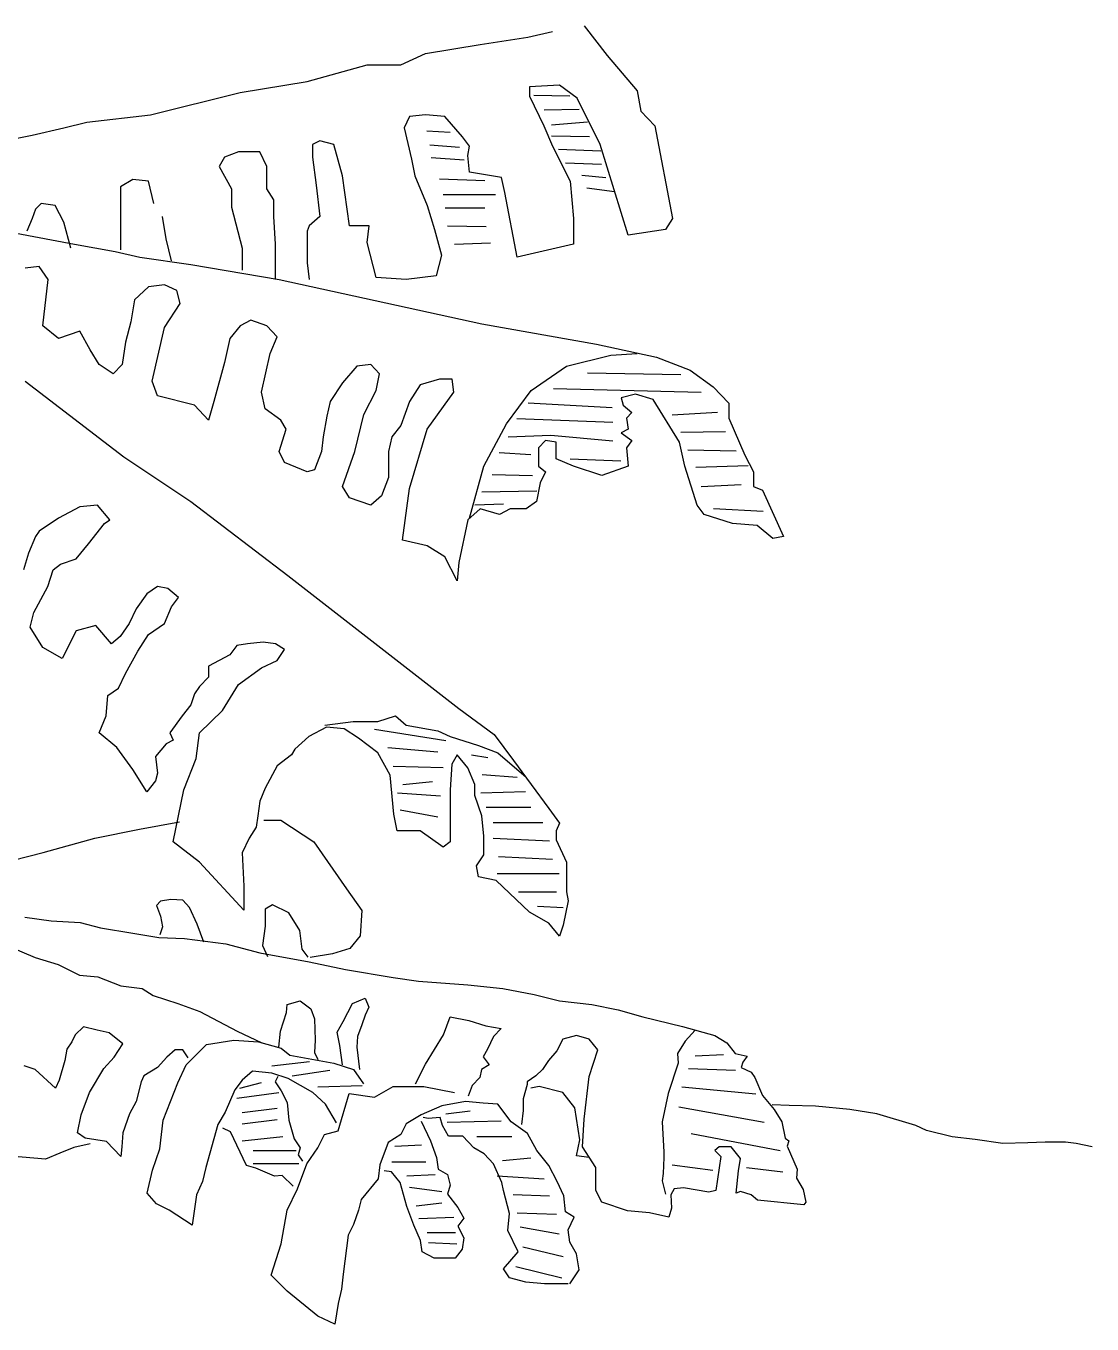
# Model space of a CAD drawing. Header units: metres. Extents: x -28 to 260, y 30 to 125.
# Drawn here: x 227.531 to 230.879, y 93.102 to 97.179 of the extents above; entities that cross this region are included whole.
import ezdxf

# ---------------------------------------------------------------- set-up
doc = ezdxf.new("R2010")
doc.units = ezdxf.units.M
doc.header["$LTSCALE"] = 0.01
doc.header["$MEASUREMENT"] = 0
doc.layers.add('0.18', color=1, linetype='Continuous')
doc.layers.add('ARBOL', color=1, linetype='Continuous')

# ---------------------------------------------------------------- blocks, each defined once
blk = doc.blocks.new('Palme2')
at = {"layer": 'ARBOL'}
for p, q in [((-1.9691, 8.9515), (-2.0413, 8.8588)), ((-1.7919, 8.9166), (-1.8696, 8.934)), ((-1.6424, 8.8933), (-1.7919, 8.9166)), ((-1.4707, 8.8646), (-1.6424, 8.8933)), ((-2.0413, 8.8588), (-2.1353, 8.7483)), ((-1.3931, 8.8297), (-1.4707, 8.8646)), ((-1.2877, 8.8297), (-1.3931, 8.8297)), ((-1.0992, 8.7773), (-1.2877, 8.8297)), ((-1.9468, 8.725), (-1.8914, 8.7657)), ((-1.8914, 8.7657), (-1.7974, 8.7599)), ((-0.8888, 8.7424), (-1.0992, 8.7773)), ((-2.1353, 8.7483), (-2.1467, 8.6843)), ((-2.019, 8.5796), (-1.9468, 8.725)), ((-1.9237, 8.7311), (-1.8104, 8.7334)), ((-1.7974, 8.7308), (-1.8419, 8.6378)), ((-1.7974, 8.7599), (-1.7974, 8.7308)), ((-0.6063, 8.6727), (-0.8888, 8.7424)), ((-2.1467, 8.6843), (-2.1907, 8.6378)), ((-1.9527, 8.6891), (-1.8435, 8.6869)), ((-1.9791, 8.6494), (-1.8658, 8.64)), ((-1.587, 8.6029), (-1.5316, 8.6668)), ((-1.5316, 8.6668), (-1.4707, 8.6727)), ((-1.4707, 8.6727), (-1.4208, 8.6668)), ((-1.4208, 8.6668), (-1.404, 8.6319)), ((-0.4069, 8.6494), (-0.6063, 8.6727)), ((-0.3346, 8.6319), (-0.4069, 8.6494)), ((-2.1907, 8.6378), (-2.2462, 8.3473)), ((-1.9859, 8.6029), (-1.8658, 8.6051)), ((-1.8419, 8.6378), (-1.8696, 8.5738)), ((-1.6088, 8.5738), (-1.587, 8.6029)), ((-1.548, 8.6168), (-1.4749, 8.6216)), ((-1.404, 8.6319), (-1.4262, 8.5334)), ((-0.2351, 8.6087), (-0.3346, 8.6319)), ((0.0474, 8.5508), (-0.2351, 8.6087)), ((-2.1076, 8.295), (-2.019, 8.5796)), ((-2.0215, 8.5586), (-1.888, 8.5631)), ((-1.8696, 8.5738), (-1.925, 8.4636)), ((-1.6034, 8.545), (-1.6088, 8.5738)), ((-1.5769, 8.5702), (-1.4837, 8.577)), ((-1.21, 8.4811), (-1.1823, 8.5796)), ((-1.1823, 8.5796), (-1.1382, 8.5912)), ((-1.1382, 8.5912), (-1.116, 8.5796)), ((-1.116, 8.5796), (-1.116, 8.5392)), ((-2.0236, 8.5166), (-1.9103, 8.5211)), ((-1.6088, 8.4927), (-1.6034, 8.545)), ((-1.5925, 8.5305), (-1.4879, 8.5376)), ((-1.4262, 8.5334), (-1.4371, 8.4811)), ((-1.116, 8.5392), (-1.1269, 8.452)), ((-0.972, 8.5101), (-0.9497, 8.5563)), ((-0.9497, 8.5563), (-0.8834, 8.5563)), ((-0.8834, 8.5563), (-0.8389, 8.5392)), ((-0.8389, 8.5392), (-0.8225, 8.5101)), ((-2.0371, 8.4746), (-1.9615, 8.4817)), ((-1.7088, 8.4752), (-1.6088, 8.4927)), ((-1.4371, 8.4811), (-1.4762, 8.388)), ((-1.2323, 8.324), (-1.21, 8.4811)), ((-0.972, 8.4403), (-0.972, 8.5101)), ((-0.8225, 8.5101), (-0.8611, 8.4403)), ((-2.064, 8.4303), (-1.977, 8.442)), ((-1.925, 8.4636), (-1.9359, 8.3473)), ((-1.7197, 8.4287), (-1.7088, 8.4752)), ((-1.6571, 8.4652), (-1.5148, 8.4701)), ((-1.1269, 8.452), (-1.1382, 8.3531)), ((-0.9942, 8.4055), (-0.972, 8.4403)), ((-0.8611, 8.4403), (-0.8611, 8.3822)), ((-0.6172, 8.3938), (-0.6008, 8.4636)), ((-0.6008, 8.4636), (-0.5509, 8.4694)), ((-0.5509, 8.4694), (-0.5122, 8.4462)), ((-0.5122, 8.4462), (-0.5122, 8.3938)), ((-1.7587, 8.2255), (-1.7197, 8.4287)), ((-1.6903, 8.421), (-1.5257, 8.421)), ((-0.9942, 8.3531), (-0.9942, 8.4055)), ((-1.6571, 8.379), (-1.5324, 8.379)), ((-1.4762, 8.388), (-1.4984, 8.3124)), ((-0.8611, 8.3822), (-0.8943, 8.2542)), ((-0.5122, 8.3938), (-0.5122, 8.3182)), ((-0.3346, 8.3357), (-0.3069, 8.388)), ((-0.3069, 8.388), (-0.2629, 8.3938)), ((-0.2629, 8.3938), (-0.2461, 8.3764)), ((-0.2461, 8.3764), (-0.2351, 8.3473)), ((-2.2462, 8.3473), (-2.2239, 8.3124)), ((-1.9359, 8.3473), (-1.9359, 8.2659)), ((-1.6613, 8.3208), (-1.5392, 8.3231)), ((-1.2877, 8.2717), (-1.2931, 8.324)), ((-1.2931, 8.324), (-1.2323, 8.324)), ((-1.1382, 8.3531), (-1.105, 8.324)), ((-1.105, 8.324), (-1.0992, 8.3066)), ((-0.9997, 8.2659), (-0.9942, 8.3531)), ((-0.6562, 8.2833), (-0.6449, 8.3531)), ((-0.5122, 8.3182), (-0.5122, 8.2484)), ((-0.3569, 8.2542), (-0.3346, 8.3357)), ((-0.2351, 8.3473), (-0.2183, 8.3066)), ((-2.2239, 8.3124), (-2.1076, 8.295)), ((-1.4984, 8.3124), (-1.5203, 8.2313)), ((-1.0992, 8.3066), (-1.0992, 8.208)), ((-0.6726, 8.2139), (-0.6562, 8.2833)), ((-0.1852, 8.3008), (-0.3682, 8.2659)), ((-1.9359, 8.2659), (-1.7587, 8.2255)), ((-1.6748, 8.2694), (-1.5614, 8.2649)), ((-1.3154, 8.1615), (-1.2877, 8.2717)), ((-0.9997, 8.1557), (-0.9997, 8.2659)), ((-0.8943, 8.2542), (-0.8943, 8.1848)), ((-0.4954, 8.2429), (-0.5731, 8.2255)), ((-0.3682, 8.2659), (-0.4954, 8.2429)), ((-1.5203, 8.2313), (-1.5039, 8.1673)), ((-1.0992, 8.208), (-1.105, 8.1557)), ((-0.7339, 8.2022), (-1.0106, 8.1557)), ((-0.5731, 8.2255), (-0.7339, 8.2022)), ((-0.2851, 8.1557), (-0.2574, 8.1964)), ((-0.2574, 8.1964), (-0.2129, 8.1906)), ((-1.0106, 8.1557), (-1.6479, 8.0161)), ((-1.5039, 8.1673), (-1.4094, 8.1557)), ((-1.4094, 8.1557), (-1.3154, 8.1615)), ((-0.2683, 8.0103), (-0.2851, 8.1557)), ((-0.7003, 8.0801), (-0.6894, 8.1208)), ((-0.6894, 8.1208), (-0.6508, 8.1382)), ((-0.6508, 8.1382), (-0.6008, 8.1324)), ((-0.6008, 8.1324), (-0.5563, 8.0917)), ((-0.6508, 8.0045), (-0.7003, 8.0801)), ((-0.5563, 8.0917), (-0.5454, 8.0219)), ((-1.6479, 8.0161), (-2.0081, 7.9521)), ((-1.0051, 7.9754), (-0.972, 8.0103)), ((-0.972, 8.0103), (-0.922, 8.0277)), ((-0.922, 8.0277), (-0.8888, 8.0103)), ((-0.8888, 8.0103), (-0.8557, 7.9696)), ((-0.6117, 7.8361), (-0.6508, 8.0045)), ((-0.5454, 8.0219), (-0.5286, 7.958)), ((-0.4178, 7.9347), (-0.3846, 7.9929)), ((-0.3846, 7.9929), (-0.3183, 7.9696)), ((-0.3183, 7.9696), (-0.2683, 8.0103)), ((-2.0081, 7.9521), (-2.1962, 7.9118)), ((-0.9829, 7.9234), (-1.0051, 7.9754)), ((-0.8557, 7.9696), (-0.8389, 7.8943)), ((-0.5286, 7.958), (-0.5177, 7.8885)), ((-2.1962, 7.9118), (-2.3016, 7.871)), ((-2.0522, 7.9176), (-2.1353, 7.9234)), ((-1.9137, 7.8827), (-2.0522, 7.9176)), ((-0.9552, 7.8013), (-0.9829, 7.9234)), ((-0.4455, 7.8885), (-0.4178, 7.9347)), ((-2.3016, 7.871), (-2.3738, 7.8187)), ((-1.8028, 7.8071), (-1.9137, 7.8827)), ((-1.3263, 7.8594), (-1.299, 7.8885)), ((-1.299, 7.8885), (-1.2545, 7.8827)), ((-1.2545, 7.8827), (-1.21, 7.8303)), ((-0.8389, 7.8943), (-0.8057, 7.7722)), ((-0.5177, 7.8885), (-0.49, 7.8594)), ((-0.49, 7.8594), (-0.4455, 7.8885)), ((-2.273, 7.8555), (-1.9796, 7.861)), ((-1.5593, 7.8013), (-1.5539, 7.842)), ((-1.5539, 7.842), (-1.5148, 7.842)), ((-1.5148, 7.842), (-1.4539, 7.8245)), ((-1.3154, 7.8071), (-1.3263, 7.8594)), ((-1.21, 7.8303), (-1.1714, 7.7722)), ((-0.6285, 7.7896), (-0.6117, 7.8361)), ((-0.2129, 7.8361), (-0.5231, 7.598)), ((-2.3738, 7.8187), (-2.4233, 7.7664)), ((-2.336, 7.8006), (-1.8725, 7.8122)), ((-2.1853, 7.778), (-2.1299, 7.7954)), ((-2.1299, 7.7954), (-2.0854, 7.7838)), ((-1.7251, 7.7024), (-1.8028, 7.8071)), ((-1.4762, 7.6849), (-1.5593, 7.8013)), ((-1.4539, 7.8245), (-1.4208, 7.7722)), ((-1.2768, 7.7315), (-1.3154, 7.8071)), ((-0.9665, 7.7489), (-0.9552, 7.8013)), ((-0.7448, 7.7605), (-0.6285, 7.7896)), ((-2.4233, 7.7664), (-2.4233, 7.7605)), ((-2.4233, 7.7605), (-2.4233, 7.7198)), ((-2.2684, 7.6442), (-2.1853, 7.778)), ((-2.0912, 7.7605), (-2.119, 7.7373)), ((-2.0854, 7.7838), (-2.0912, 7.7605)), ((-2.0564, 7.7518), (-1.7927, 7.7664)), ((-1.4208, 7.7722), (-1.3931, 7.6966)), ((-1.1714, 7.7722), (-1.1605, 7.7256)), ((-1.0165, 7.714), (-0.9665, 7.7489)), ((-0.8057, 7.7722), (-0.7889, 7.714)), ((-0.7889, 7.714), (-0.7448, 7.7605)), ((-2.4233, 7.7198), (-2.4733, 7.6038)), ((-2.3881, 7.7376), (-2.2457, 7.7289)), ((-2.119, 7.7373), (-2.1022, 7.7198)), ((-2.1022, 7.7198), (-2.1076, 7.6849)), ((-2.0589, 7.7059), (-1.7571, 7.7172)), ((-1.249, 7.6155), (-1.2768, 7.7315)), ((-1.1605, 7.7256), (-1.1491, 7.6617)), ((-1.0328, 7.6849), (-1.0165, 7.714)), ((-2.4128, 7.6769), (-2.273, 7.6743)), ((-2.0854, 7.6733), (-2.119, 7.65)), ((-2.1076, 7.6849), (-2.0854, 7.6733)), ((-2.0589, 7.6481), (-1.8641, 7.6656)), ((-1.8641, 7.6656), (-1.7298, 7.6597)), ((-1.6534, 7.5689), (-1.7251, 7.7024)), ((-1.4208, 7.4992), (-1.4762, 7.6849)), ((-1.3931, 7.6966), (-1.3653, 7.6617)), ((-1.0106, 7.6155), (-1.0328, 7.6849)), ((-2.2848, 7.5689), (-2.2684, 7.6442)), ((-2.119, 7.65), (-2.1022, 7.6268)), ((-2.1022, 7.6268), (-2.1076, 7.5689)), ((-1.8805, 7.6442), (-1.8473, 7.65)), ((-1.8805, 7.5922), (-1.8805, 7.6442)), ((-1.8473, 7.65), (-1.8251, 7.6268)), ((-1.8251, 7.6268), (-1.8251, 7.5689)), ((-1.3653, 7.6617), (-1.354, 7.6155)), ((-1.1491, 7.6617), (-1.1437, 7.6155)), ((-2.4733, 7.6038), (-2.501, 7.5515)), ((-2.446, 7.6164), (-2.2949, 7.6193)), ((-2.0837, 7.5848), (-1.9246, 7.5906)), ((-1.9359, 7.5689), (-1.8805, 7.5922)), ((-1.8011, 7.6051), (-1.7021, 7.6109)), ((-1.354, 7.6155), (-1.354, 7.534)), ((-1.21, 7.505), (-1.249, 7.6155)), ((-1.1437, 7.6155), (-1.1214, 7.5573)), ((-1.0274, 7.5806), (-1.0106, 7.6155)), ((-0.5231, 7.598), (-0.7339, 7.4584)), ((-2.501, 7.5515), (-2.501, 7.505)), ((-2.4842, 7.5706), (-2.3196, 7.5647)), ((-2.3238, 7.4468), (-2.2848, 7.5689)), ((-2.1076, 7.5689), (-2.0245, 7.5399)), ((-2.0245, 7.5399), (-1.9359, 7.5689)), ((-1.8251, 7.5689), (-1.8473, 7.5515)), ((-1.8473, 7.5515), (-1.8305, 7.5166)), ((-1.8066, 7.5389), (-1.6802, 7.5418)), ((-1.6088, 7.4061), (-1.6534, 7.5689)), ((-1.1214, 7.5573), (-1.0992, 7.5515)), ((-1.0992, 7.5515), (-1.0274, 7.5806)), ((-2.501, 7.505), (-2.5287, 7.4933)), ((-2.4624, 7.5101), (-2.336, 7.5043)), ((-1.8305, 7.5166), (-1.8196, 7.4584)), ((-1.354, 7.534), (-1.3322, 7.4759)), ((-1.2323, 7.4701), (-1.21, 7.505)), ((-2.5287, 7.4933), (-2.595, 7.3479)), ((-1.82, 7.4901), (-1.6475, 7.4872)), ((-1.3985, 7.3363), (-1.4208, 7.4992)), ((-1.3322, 7.4759), (-1.299, 7.4468)), ((-1.299, 7.4468), (-1.2323, 7.4701)), ((-2.5308, 7.4268), (-2.3746, 7.4352)), ((-2.3461, 7.4177), (-2.3238, 7.4468)), ((-1.8196, 7.4584), (-1.7864, 7.4352)), ((-1.7864, 7.4352), (-1.7365, 7.4352)), ((-1.7365, 7.4352), (-1.7033, 7.4177)), ((-1.7159, 7.4497), (-1.6252, 7.4468)), ((-1.7033, 7.4177), (-1.6424, 7.4352)), ((-1.6424, 7.4352), (-1.6034, 7.4003)), ((-0.7339, 7.4584), (-1.0383, 7.2261)), ((-0.4786, 7.4003), (-0.44, 7.4468)), ((-0.44, 7.4468), (-0.3846, 7.441)), ((-0.3846, 7.441), (-0.3183, 7.4061)), ((-2.5619, 7.3421), (-2.5119, 7.3828)), ((-2.5119, 7.3828), (-2.4347, 7.3887)), ((-2.4347, 7.3887), (-2.3461, 7.4177)), ((-1.6034, 7.4003), (-1.5757, 7.2668)), ((-0.4623, 7.3887), (-0.4786, 7.4003)), ((-0.4123, 7.3247), (-0.4623, 7.3887)), ((-0.3183, 7.4061), (-0.257, 7.3654)), ((-2.595, 7.3479), (-2.5619, 7.3421)), ((-0.257, 7.3654), (-0.2461, 7.3479)), ((-0.2461, 7.3479), (-0.2238, 7.2959)), ((-1.5316, 7.2843), (-1.4762, 7.3189)), ((-1.4762, 7.3189), (-1.3985, 7.3363)), ((-0.3737, 7.2785), (-0.4123, 7.3247)), ((-1.5757, 7.2668), (-1.5702, 7.2087)), ((-1.5702, 7.2087), (-1.5316, 7.2843)), ((-0.3237, 7.261), (-0.3737, 7.2785)), ((-0.3015, 7.2436), (-0.3237, 7.261)), ((-0.2238, 7.2959), (-0.2074, 7.2436)), ((-1.0383, 7.2261), (-1.5757, 6.8077)), ((-0.2847, 7.1912), (-0.3015, 7.2436)), ((-0.6949, 7.1563), (-0.6617, 7.1854)), ((-0.6617, 7.1854), (-0.6285, 7.1912)), ((-0.6285, 7.1912), (-0.5949, 7.168)), ((-0.2406, 7.1098), (-0.2847, 7.1912)), ((-0.6726, 7.1273), (-0.6949, 7.1563)), ((-0.5949, 7.168), (-0.5618, 7.1214)), ((-0.6504, 7.0749), (-0.6726, 7.1273)), ((-0.5618, 7.1214), (-0.5395, 7.0749)), ((-0.2293, 7.0633), (-0.2406, 7.1098)), ((-0.6008, 7.04), (-0.6504, 7.0749)), ((-0.5395, 7.0749), (-0.5118, 7.0342)), ((-0.4841, 7.0109), (-0.4346, 7.0691)), ((-0.4346, 7.0691), (-0.3737, 7.0517)), ((-0.2683, 6.9996), (-0.2293, 7.0633)), ((-0.9997, 7.0109), (-0.9606, 7.0168)), ((-0.9606, 7.0168), (-0.9111, 7.0109)), ((-0.5672, 6.988), (-0.6008, 7.04)), ((-0.5118, 7.0342), (-0.4841, 7.0109)), ((-0.3737, 7.0517), (-0.3292, 6.9647)), ((-1.0274, 6.9938), (-0.9997, 7.0109)), ((-1.0051, 6.9589), (-1.0274, 6.9938)), ((-0.9111, 7.0109), (-0.8775, 7.0055)), ((-0.8775, 7.0055), (-0.8557, 6.9764)), ((-0.8557, 6.9764), (-0.8221, 6.9589)), ((-0.5286, 6.9182), (-0.5672, 6.988)), ((-0.3292, 6.9647), (-0.2683, 6.9996)), ((-0.9552, 6.9357), (-1.0051, 6.9589)), ((-0.8834, 6.8833), (-0.9552, 6.9357)), ((-0.8221, 6.9589), (-0.7889, 6.9415)), ((-0.7889, 6.9415), (-0.7889, 6.9066)), ((-0.7889, 6.9066), (-0.7612, 6.8775)), ((-0.5064, 6.8717), (-0.5286, 6.9182)), ((-0.8334, 6.8019), (-0.8834, 6.8833)), ((-0.7612, 6.8775), (-0.7448, 6.8542)), ((-0.7448, 6.8542), (-0.7335, 6.8194)), ((-0.4732, 6.8484), (-0.5064, 6.8717)), ((-0.7335, 6.8194), (-0.7058, 6.7845)), ((-0.4677, 6.7845), (-0.4732, 6.8484)), ((-1.5757, 6.8077), (-1.6865, 6.7263)), ((-1.3763, 6.7845), (-1.4094, 6.7554)), ((-1.3208, 6.767), (-1.3763, 6.7845)), ((-0.7612, 6.7321), (-0.8334, 6.8019)), ((-0.7058, 6.7845), (-0.6672, 6.7321)), ((-0.4455, 6.7321), (-0.4677, 6.7845)), ((-1.5093, 6.7379), (-1.548, 6.7205)), ((-1.5345, 6.7063), (-1.3103, 6.7418)), ((-1.4094, 6.7554), (-1.5093, 6.7379)), ((-1.2432, 6.767), (-1.3208, 6.767)), ((-1.26, 6.7147), (-1.2155, 6.7437)), ((-1.1546, 6.7554), (-1.2432, 6.767)), ((-1.2155, 6.7437), (-1.16, 6.7496)), ((-1.16, 6.7496), (-1.1046, 6.7205)), ((-0.7503, 6.651), (-0.7612, 6.7321)), ((-0.6672, 6.7321), (-0.6781, 6.7089)), ((-0.5009, 6.6859), (-0.4455, 6.7321)), ((-1.6865, 6.7263), (-1.7474, 6.6452)), ((-1.6366, 6.6917), (-1.6974, 6.6685)), ((-1.548, 6.7205), (-1.6366, 6.6917)), ((-1.3208, 6.6685), (-1.26, 6.7147)), ((-1.1046, 6.7205), (-1.0605, 6.6801)), ((-0.6781, 6.7089), (-0.6562, 6.6975)), ((-0.6562, 6.6975), (-0.6227, 6.6568)), ((-0.5509, 6.6161), (-0.5009, 6.6859)), ((-1.7474, 6.6452), (-1.8582, 6.494)), ((-1.6974, 6.6685), (-1.7864, 6.5929)), ((-1.6659, 6.653), (-1.6151, 6.6617)), ((-1.6034, 6.6219), (-1.5702, 6.6626)), ((-1.5702, 6.6626), (-1.5534, 6.6336)), ((-1.5089, 6.6707), (-1.3523, 6.684)), ((-1.3595, 6.5987), (-1.3208, 6.6685)), ((-1.0605, 6.6801), (-1.0492, 6.6626)), ((-1.0492, 6.6626), (-1.0051, 6.6278)), ((-0.7117, 6.5521), (-0.7503, 6.651)), ((-0.6227, 6.6568), (-0.6285, 6.6045)), ((-1.6256, 6.5696), (-1.6034, 6.6219)), ((-1.5534, 6.6336), (-1.548, 6.5521)), ((-1.5261, 6.6219), (-1.3695, 6.6261)), ((-1.0051, 6.6278), (-0.9665, 6.558)), ((-0.6285, 6.6045), (-0.6227, 6.5812)), ((-0.5949, 6.5463), (-0.5509, 6.6161)), ((-1.7587, 6.5909), (-1.6487, 6.5996)), ((-1.6256, 6.5347), (-1.6256, 6.5696)), ((-1.4921, 6.5773), (-1.3989, 6.5686)), ((-1.3708, 6.4765), (-1.3595, 6.5987)), ((-0.6227, 6.5812), (-0.5949, 6.5463)), ((-1.7843, 6.5463), (-1.6445, 6.5418)), ((-1.6479, 6.4707), (-1.6256, 6.5347)), ((-1.548, 6.5521), (-1.548, 6.4882)), ((-1.5177, 6.5331), (-1.3821, 6.5418)), ((-0.9665, 6.558), (-0.9497, 6.5173)), ((-0.6781, 6.3893), (-0.7117, 6.5521)), ((-1.8582, 6.494), (-1.8914, 6.4475)), ((-1.8011, 6.4975), (-1.6613, 6.4975)), ((-1.548, 6.4882), (-1.548, 6.4184)), ((-1.5089, 6.4665), (-1.3905, 6.4888)), ((-0.9497, 6.5173), (-0.9442, 6.4707)), ((-1.8914, 6.4475), (-1.8805, 6.4242)), ((-1.8393, 6.4488), (-1.6827, 6.4488)), ((-1.6534, 6.4068), (-1.6479, 6.4707)), ((-1.3817, 6.4242), (-1.3708, 6.4765)), ((-1.0165, 6.4575), (-1.1193, 6.3893)), ((-0.9623, 6.4575), (-1.0165, 6.4575)), ((-0.9442, 6.4707), (-0.9388, 6.4358)), ((-0.5727, 6.429), (-0.6974, 6.4517)), ((-1.8805, 6.4242), (-1.8805, 6.3951)), ((-1.6534, 6.3489), (-1.6534, 6.4068)), ((-1.548, 6.4184), (-1.548, 6.3893)), ((-1.5257, 6.3722), (-1.4539, 6.4242)), ((-1.4539, 6.4242), (-1.3817, 6.4242)), ((-0.9388, 6.4358), (-0.9165, 6.4009)), ((-0.9165, 6.4009), (-0.8943, 6.3547)), ((-0.432, 6.4006), (-0.5727, 6.429)), ((-0.27, 6.3554), (-0.432, 6.4006)), ((-1.8805, 6.3951), (-1.9137, 6.3257)), ((-1.8603, 6.3909), (-1.6827, 6.4)), ((-1.548, 6.3893), (-1.5257, 6.3722)), ((-1.1193, 6.3893), (-1.2222, 6.2416)), ((-0.7612, 6.3257), (-0.6781, 6.3893)), ((-1.9137, 6.3257), (-1.9137, 6.3082)), ((-1.8691, 6.3334), (-1.6995, 6.3421)), ((-1.6311, 6.314), (-1.6534, 6.3489)), ((-0.8943, 6.3547), (-0.8997, 6.25)), ((-0.8997, 6.1744), (-0.7612, 6.3257)), ((-0.113, 6.3156), (-0.27, 6.3554)), ((-1.9137, 6.3082), (-1.9137, 6.2791)), ((-1.9137, 6.2791), (-1.9137, 6.25)), ((-1.8901, 6.2888), (-1.6953, 6.2888)), ((-1.692, 6.2675), (-1.6366, 6.2791)), ((-1.6366, 6.2791), (-1.6311, 6.314)), ((-1.9137, 6.25), (-1.9137, 6.2326)), ((-1.7974, 6.1686), (-1.692, 6.2675)), ((-1.2222, 6.2416), (-1.2709, 6.1738)), ((-0.8997, 6.25), (-0.8997, 6.1744)), ((-1.9137, 6.2326), (-1.9191, 6.2035)), ((-1.9191, 6.2035), (-1.9027, 6.1279)), ((-1.8817, 6.2313), (-1.7629, 6.2313)), ((-0.7293, 6.1835), (-0.7079, 6.2058)), ((-0.7079, 6.2058), (-0.6705, 6.2087)), ((-0.6705, 6.2087), (-0.6386, 6.2032)), ((-0.6386, 6.2032), (-0.6252, 6.189)), ((-1.9027, 6.1822), (-1.8225, 6.1867)), ((-1.8582, 6.1337), (-1.7974, 6.1686)), ((-1.2709, 6.1738), (-1.2654, 6.0943)), ((-1.0757, 6.1108), (-1.0412, 6.1667)), ((-1.0412, 6.1667), (-0.9904, 6.1919)), ((-0.9904, 6.1919), (-0.9665, 6.178)), ((-0.9665, 6.178), (-0.9665, 6.1247)), ((-0.7532, 6.1305), (-0.7293, 6.1835)), ((-0.6386, 6.1557), (-0.6441, 6.1221)), ((-0.6252, 6.189), (-0.6386, 6.1557)), ((-1.9027, 6.1279), (-1.8914, 6.093)), ((-1.8914, 6.093), (-1.8582, 6.1337)), ((-0.9665, 6.1247), (-0.9585, 6.0633)), ((-0.7746, 6.0746), (-0.7532, 6.1305)), ((-0.6441, 6.1221), (-0.6361, 6.0969)), ((-0.4493, 6.1192), (-0.5509, 6.1024)), ((-0.3854, 6.136), (-0.4493, 6.1192)), ((-0.2948, 6.1415), (-0.3854, 6.136)), ((-0.2121, 6.1528), (-0.2948, 6.1415)), ((-1.2654, 6.0943), (-1.2331, 6.0546)), ((-1.0836, 6.052), (-1.0757, 6.1108)), ((-0.7133, 6.0856), (-0.8439, 6.0688)), ((-0.6331, 6.0885), (-0.7133, 6.0856)), ((-0.5509, 6.1024), (-0.6331, 6.0885)), ((-0.1113, 6.0824), (-0.2444, 6.0265)), ((-1.2331, 6.0546), (-1.1789, 6.0374)), ((-1.1789, 6.0374), (-1.1084, 6.0261)), ((-0.9505, 6.041), (-1.105, 6.0129)), ((-1.1025, 6.0271), (-1.0836, 6.052)), ((-0.9585, 6.0633), (-0.9745, 6.0297)), ((-0.8439, 6.0688), (-0.9505, 6.041)), ((-1.105, 6.0129), (-1.2197, 5.988)), ((-0.3166, 6.0042), (-0.3833, 5.9706)), ((-0.2444, 6.0265), (-0.3166, 6.0042)), ((-1.3691, 5.9628), (-1.4489, 5.9515)), ((-1.2197, 5.988), (-1.3691, 5.9628)), ((-0.4417, 5.9651), (-0.5139, 5.937)), ((-0.3833, 5.9706), (-0.4417, 5.9651)), ((-1.713, 5.9292), (-1.8116, 5.9095)), ((-1.6034, 5.9402), (-1.713, 5.9292)), ((-1.4489, 5.9515), (-1.6034, 5.9402)), ((-0.5802, 5.9286), (-0.6151, 5.9063)), ((-0.5139, 5.937), (-0.5802, 5.9286)), ((-1.993, 5.8788), (-2.0753, 5.862)), ((-1.8914, 5.8901), (-1.993, 5.8788)), ((-1.8116, 5.9095), (-1.8914, 5.8901)), ((-1.2814, 5.8982), (-1.2923, 5.8701)), ((-1.2415, 5.8814), (-1.2814, 5.8982)), ((-1.2121, 5.8255), (-1.2415, 5.8814)), ((-1.0765, 5.8898), (-1.1109, 5.8646)), ((-1.0362, 5.8785), (-1.0765, 5.8898)), ((-1.0337, 5.8533), (-1.0362, 5.8785)), ((-0.6923, 5.8811), (-0.7616, 5.8562)), ((-0.6151, 5.9063), (-0.6923, 5.8811)), ((-2.153, 5.8397), (-2.2781, 5.809)), ((-2.0753, 5.862), (-2.153, 5.8397)), ((-1.548, 5.8394), (-1.6068, 5.8281)), ((-1.5266, 5.7835), (-1.548, 5.8394)), ((-1.2923, 5.8701), (-1.2814, 5.8449)), ((-1.2814, 5.8449), (-1.2709, 5.8142)), ((-1.1214, 5.8339), (-1.1244, 5.7667)), ((-1.1109, 5.8646), (-1.1214, 5.8339)), ((-1.0152, 5.7948), (-1.0337, 5.8533)), ((-0.7616, 5.8562), (-0.8788, 5.7945)), ((-2.2781, 5.809), (-2.3793, 5.7806)), ((-2.318, 5.7974), (-2.286, 5.7638)), ((-1.6601, 5.8113), (-1.7079, 5.8029)), ((-1.7079, 5.8029), (-1.684, 5.778)), ((-1.6068, 5.8281), (-1.6601, 5.8113)), ((-1.2709, 5.8142), (-1.2574, 5.778)), ((-1.1936, 5.7919), (-1.2121, 5.8255)), ((-1.2016, 5.7499), (-1.1936, 5.7919)), ((-1.0097, 5.7444), (-1.0152, 5.7948)), ((-0.8788, 5.7945), (-0.9564, 5.7583)), ((-0.5194, 5.7554), (-0.4765, 5.789)), ((-0.4765, 5.789), (-0.4392, 5.7974)), ((-0.4392, 5.7974), (-0.3968, 5.8087)), ((-0.3968, 5.8087), (-0.3699, 5.7835)), ((-2.4166, 5.7583), (-2.4435, 5.7247)), ((-2.3793, 5.7806), (-2.4166, 5.7583)), ((-2.286, 5.7638), (-2.2621, 5.7247)), ((-2.0115, 5.736), (-1.985, 5.7693)), ((-1.985, 5.7693), (-1.9447, 5.7806)), ((-1.9447, 5.7806), (-1.9023, 5.7693)), ((-1.9023, 5.7693), (-1.8834, 5.7331)), ((-1.684, 5.778), (-1.6655, 5.7386)), ((-1.4707, 5.6911), (-1.5266, 5.7835)), ((-1.2574, 5.778), (-1.2549, 5.7444)), ((-1.2096, 5.6885), (-1.2016, 5.7499)), ((-1.1244, 5.7667), (-1.1214, 5.7276)), ((-0.9455, 5.7612), (-1.0177, 5.7415)), ((-0.8683, 5.7667), (-0.9455, 5.7612)), ((-0.783, 5.7528), (-0.8683, 5.7667)), ((-0.7192, 5.6885), (-0.783, 5.7528)), ((-0.4925, 5.7134), (-0.5194, 5.7554)), ((-0.3699, 5.7835), (-0.3594, 5.7612)), ((-0.3594, 5.7612), (-0.3435, 5.7386)), ((-2.4435, 5.7247), (-2.4804, 5.7163)), ((-2.4804, 5.7163), (-2.4674, 5.6969)), ((-2.4065, 5.7205), (-2.3175, 5.7163)), ((-2.2621, 5.7247), (-2.2646, 5.694)), ((-1.985, 5.652), (-2.0115, 5.736)), ((-1.8834, 5.7331), (-1.857, 5.7024)), ((-1.6521, 5.7137), (-1.6706, 5.6885)), ((-1.6655, 5.7386), (-1.6521, 5.7137)), ((-1.2549, 5.7444), (-1.2629, 5.6746)), ((-1.0442, 5.7192), (-1.1831, 5.694)), ((-1.1214, 5.7276), (-1.1323, 5.7053)), ((-1.0177, 5.7415), (-1.0442, 5.7192)), ((-0.7247, 5.7108), (-0.7083, 5.736)), ((-0.7083, 5.736), (-0.6844, 5.736)), ((-0.6844, 5.736), (-0.6579, 5.7134)), ((-0.6579, 5.7134), (-0.6285, 5.6801)), ((-0.4606, 5.6772), (-0.4925, 5.7134)), ((-0.3435, 5.7386), (-0.338, 5.7024)), ((-2.462, 5.6801), (-2.4939, 5.6659)), ((-2.4674, 5.6969), (-2.462, 5.6801)), ((-2.4447, 5.6717), (-2.2965, 5.6762)), ((-2.2646, 5.694), (-2.2327, 5.599)), ((-1.857, 5.7024), (-1.8381, 5.6743)), ((-1.8381, 5.6743), (-1.8171, 5.6549)), ((-1.6706, 5.6885), (-1.6466, 5.6746)), ((-1.6466, 5.6746), (-1.6412, 5.6494)), ((-1.4388, 5.6297), (-1.4707, 5.6911)), ((-1.2444, 5.6743), (-1.2763, 5.6297)), ((-1.1831, 5.694), (-1.2444, 5.6743)), ((-1.1705, 5.6717), (-1.0517, 5.6539)), ((-1.1067, 5.6985), (-0.9883, 5.6853)), ((-0.9883, 5.6633), (-0.927, 5.6688)), ((-0.927, 5.6688), (-0.8951, 5.641)), ((-0.6923, 5.6326), (-0.7192, 5.6885)), ((-0.6285, 5.6801), (-0.5857, 5.6549)), ((-0.4153, 5.6016), (-0.4606, 5.6772)), ((-0.338, 5.7024), (-0.3195, 5.641)), ((-0.3086, 5.6158), (-0.2444, 5.6743)), ((-0.2444, 5.6743), (-0.21, 5.6856)), ((-2.5048, 5.6491), (-2.5287, 5.5932)), ((-2.4939, 5.6659), (-2.5048, 5.6491)), ((-1.9691, 5.5179), (-1.985, 5.652)), ((-1.8171, 5.6549), (-1.7902, 5.6352)), ((-1.7902, 5.6352), (-1.7902, 5.6268)), ((-1.7902, 5.6268), (-1.7768, 5.5822)), ((-1.6412, 5.6494), (-1.6172, 5.6242)), ((-1.1164, 5.6016), (-1.0391, 5.6465)), ((-1.0391, 5.6465), (-0.9883, 5.6633)), ((-0.9988, 5.6352), (-1.0177, 5.6074)), ((-1.0072, 5.652), (-0.9988, 5.6352)), ((-0.9543, 5.632), (-0.8867, 5.6142)), ((-0.8951, 5.641), (-0.8712, 5.61)), ((-0.647, 5.515), (-0.6923, 5.6326)), ((-0.5857, 5.6549), (-0.5777, 5.6352)), ((-0.5777, 5.6352), (-0.5618, 5.5738)), ((-0.3195, 5.641), (-0.3086, 5.6158)), ((-2.5287, 5.5932), (-2.5661, 5.5486)), ((-2.5081, 5.5964), (-2.2756, 5.6184)), ((-2.2327, 5.599), (-2.2143, 5.5095)), ((-1.9397, 5.5541), (-1.9023, 5.6016)), ((-1.9023, 5.6016), (-1.8276, 5.6213)), ((-1.8276, 5.6213), (-1.8011, 5.6158)), ((-1.6172, 5.6242), (-1.6042, 5.5906)), ((-1.4653, 5.6213), (-1.5614, 5.6016)), ((-1.3695, 5.6213), (-1.4653, 5.6213)), ((-1.3108, 5.5877), (-1.3695, 5.6213)), ((-1.231, 5.599), (-1.3108, 5.5877)), ((-1.2721, 5.6229), (-1.1323, 5.6184)), ((-1.1961, 5.4817), (-1.231, 5.599)), ((-1.1563, 5.5654), (-1.1164, 5.6016)), ((-1.0177, 5.6074), (-1.0362, 5.5709)), ((-1.0097, 5.6006), (-0.8783, 5.5832)), ((-0.8712, 5.61), (-0.8418, 5.5402)), ((-0.3888, 5.5318), (-0.4153, 5.6016)), ((-2.8885, 5.535), (-2.8037, 5.5483)), ((-2.8037, 5.5483), (-2.6958, 5.5589)), ((-2.6958, 5.5589), (-2.6131, 5.5612)), ((-2.6131, 5.5612), (-2.5594, 5.5635)), ((-2.5661, 5.5486), (-2.59, 5.5095)), ((-2.5338, 5.5076), (-2.2667, 5.5564)), ((-1.9556, 5.4536), (-1.9397, 5.5541)), ((-1.7768, 5.5822), (-1.7768, 5.5457)), ((-1.7768, 5.5457), (-1.7717, 5.5011)), ((-1.7398, 5.5095), (-1.6974, 5.5654)), ((-1.6974, 5.5654), (-1.6521, 5.5683)), ((-1.6521, 5.5683), (-1.5963, 5.5738)), ((-1.5963, 5.5738), (-1.5215, 5.5599)), ((-1.5215, 5.5599), (-1.4573, 5.5318)), ((-1.1911, 5.5066), (-1.1563, 5.5654)), ((-1.0362, 5.5709), (-1.0416, 5.515)), ((-1.0051, 5.5518), (-0.8951, 5.5386)), ((-0.5618, 5.5738), (-0.5408, 5.5347)), ((-3.0107, 5.4982), (-2.8885, 5.535)), ((-2.59, 5.5095), (-2.6005, 5.4591)), ((-2.2143, 5.5095), (-2.2193, 5.4145)), ((-1.9636, 5.4313), (-1.9691, 5.5179)), ((-1.7906, 5.4733), (-1.7398, 5.5095)), ((-1.7079, 5.5121), (-1.5387, 5.5076)), ((-1.6105, 5.5431), (-1.5345, 5.5341)), ((-1.524, 5.4982), (-1.5161, 5.5234)), ((-1.5161, 5.5234), (-1.4787, 5.5208)), ((-1.4573, 5.5124), (-1.4867, 5.4507)), ((-1.4787, 5.5208), (-1.4627, 5.5234)), ((-1.4573, 5.5318), (-1.4094, 5.504)), ((-1.4094, 5.504), (-1.3935, 5.4704)), ((-1.0416, 5.515), (-1.0576, 5.4565)), ((-1.0051, 5.5163), (-0.8951, 5.503)), ((-0.8418, 5.5402), (-0.8179, 5.5011)), ((-0.6365, 5.4255), (-0.647, 5.515)), ((-0.5408, 5.5347), (-0.5194, 5.4759)), ((-0.3779, 5.4759), (-0.3888, 5.5318)), ((-3.1971, 5.4549), (-3.1249, 5.4633)), ((-3.1249, 5.4633), (-3.0439, 5.483)), ((-3.0439, 5.483), (-3.0107, 5.4982)), ((-2.5846, 5.4187), (-2.3049, 5.472)), ((-1.82, 5.42), (-1.7906, 5.4733)), ((-1.7419, 5.4633), (-1.6319, 5.4633)), ((-1.6227, 5.4284), (-1.5879, 5.4649)), ((-1.5879, 5.4649), (-1.5429, 5.4649)), ((-1.5429, 5.4649), (-1.524, 5.4982)), ((-1.3935, 5.4704), (-1.3536, 5.4452)), ((-1.1537, 5.4704), (-1.1961, 5.4817)), ((-1.1323, 5.4284), (-1.1537, 5.4704)), ((-1.0223, 5.4633), (-0.8951, 5.4497)), ((-0.9086, 5.3725), (-0.8578, 5.4788)), ((-0.8578, 5.4788), (-0.8338, 5.4898)), ((-0.8179, 5.5011), (-0.7805, 5.367)), ((-0.5194, 5.4759), (-0.5164, 5.4313)), ((-0.4018, 5.4591), (-0.3779, 5.4759)), ((-3.564, 5.431), (-3.5141, 5.4417)), ((-3.5141, 5.4417), (-3.4809, 5.4462)), ((-3.4809, 5.4462), (-3.4167, 5.4462)), ((-3.4167, 5.4462), (-3.3629, 5.4439)), ((-3.3629, 5.4439), (-3.284, 5.4417)), ((-3.284, 5.4417), (-3.1971, 5.4549)), ((-2.606, 5.4339), (-2.6379, 5.3612)), ((-2.6005, 5.4591), (-2.6114, 5.4507)), ((-2.6114, 5.4507), (-2.606, 5.4339)), ((-2.4594, 5.3948), (-2.4301, 5.4313)), ((-2.4301, 5.4313), (-2.3927, 5.4313)), ((-2.3927, 5.4313), (-2.3793, 5.42)), ((-2.006, 5.367), (-1.9636, 5.4313)), ((-1.9447, 5.4032), (-1.9556, 5.4536)), ((-1.6546, 5.409), (-1.6227, 5.4284)), ((-1.4867, 5.4507), (-1.5056, 5.3977)), ((-1.4581, 5.4365), (-1.3737, 5.432)), ((-1.3536, 5.4452), (-1.3267, 5.3754)), ((-1.0975, 5.378), (-1.1323, 5.4284)), ((-1.0576, 5.4565), (-1.0765, 5.4284)), ((-1.0765, 5.4284), (-1.071, 5.4061)), ((-0.6126, 5.3586), (-0.6365, 5.4255)), ((-0.5164, 5.4313), (-0.5139, 5.4006)), ((-0.5139, 5.4006), (-0.4686, 5.4481)), ((-0.4686, 5.4481), (-0.4018, 5.4591)), ((-0.4174, 5.4413), (-0.3657, 5.4294)), ((-0.3657, 5.4294), (-0.3225, 5.4113)), ((-2.454, 5.3557), (-2.4594, 5.3948)), ((-2.3793, 5.42), (-2.3981, 5.4006)), ((-2.3981, 5.4006), (-2.3822, 5.2943)), ((-2.2193, 5.4145), (-2.2193, 5.3977)), ((-2.2193, 5.3977), (-2.2168, 5.3473)), ((-1.985, 5.3977), (-1.9447, 5.4032)), ((-1.8574, 5.3725), (-1.82, 5.42)), ((-1.8011, 5.3964), (-1.7121, 5.3877)), ((-1.684, 5.378), (-1.6546, 5.409)), ((-1.5056, 5.3977), (-1.5106, 5.3615)), ((-1.4711, 5.3832), (-1.3653, 5.3832)), ((-1.071, 5.4061), (-1.0845, 5.3864)), ((-1.0647, 5.4187), (-0.9291, 5.4187)), ((-0.3225, 5.4113), (-0.2767, 5.3932)), ((-0.2767, 5.3932), (-0.1675, 5.4022)), ((-2.6379, 5.3612), (-2.6354, 5.3334)), ((-2.5929, 5.3522), (-2.4788, 5.3654)), ((-2.446, 5.2859), (-2.454, 5.3557)), ((-2.373, 5.3567), (-2.2457, 5.3744)), ((-2.2168, 5.3473), (-2.2143, 5.325)), ((-2.006, 5.2943), (-2.006, 5.367)), ((-1.8838, 5.3221), (-1.8574, 5.3725)), ((-1.7105, 5.3195), (-1.684, 5.378)), ((-1.54, 5.3447), (-1.548, 5.3111)), ((-1.5106, 5.3615), (-1.54, 5.3447)), ((-1.5005, 5.3434), (-1.4119, 5.3389)), ((-1.391, 5.3195), (-1.3641, 5.3531)), ((-1.3641, 5.3531), (-1.3402, 5.3557)), ((-1.3267, 5.3754), (-1.3217, 5.3305)), ((-1.0685, 5.2998), (-1.0975, 5.378)), ((-1.0731, 5.3786), (-0.9291, 5.3786)), ((-1.0551, 5.3082), (-1.0202, 5.3418)), ((-1.0202, 5.3418), (-0.9963, 5.3389)), ((-0.9963, 5.3389), (-0.9375, 5.3641)), ((-0.9375, 5.3641), (-0.9086, 5.3725)), ((-0.7805, 5.367), (-0.77, 5.3221)), ((-0.5966, 5.2859), (-0.6126, 5.3586)), ((-2.6354, 5.3334), (-2.6563, 5.2972)), ((-2.3608, 5.2888), (-2.2806, 5.3027)), ((-2.2806, 5.3027), (-2.2512, 5.2998)), ((-2.2512, 5.2998), (-2.2407, 5.2804)), ((-2.2143, 5.325), (-2.2248, 5.283)), ((-1.9053, 5.2775), (-1.8838, 5.3221)), ((-1.8435, 5.3299), (-1.6953, 5.3389)), ((-1.7159, 5.2943), (-1.7105, 5.3195)), ((-1.548, 5.3111), (-1.54, 5.283)), ((-1.5219, 5.2901), (-1.4203, 5.3034)), ((-1.4119, 5.2439), (-1.391, 5.3195)), ((-1.3217, 5.3305), (-1.2684, 5.2662)), ((-1.0362, 5.2329), (-1.0685, 5.2998)), ((-0.77, 5.3221), (-0.7511, 5.2804)), ((-2.6563, 5.2972), (-2.6647, 5.2578)), ((-2.6593, 5.2494), (-2.5128, 5.2636)), ((-2.5128, 5.2636), (-2.4939, 5.2804)), ((-2.4939, 5.2804), (-2.4594, 5.2914)), ((-2.4594, 5.2914), (-2.446, 5.2859)), ((-2.3822, 5.2943), (-2.3608, 5.2888)), ((-2.2407, 5.2804), (-2.2432, 5.2384)), ((-2.0249, 5.2578), (-2.006, 5.2943)), ((-1.9107, 5.2271), (-1.9053, 5.2775)), ((-1.8603, 5.2765), (-1.7461, 5.2811)), ((-1.7348, 5.2216), (-1.7159, 5.2943)), ((-1.54, 5.283), (-1.5719, 5.2413)), ((-1.2684, 5.2662), (-1.2604, 5.2329)), ((-0.7511, 5.2804), (-0.7377, 5.1854)), ((-0.626, 5.2523), (-0.5966, 5.2859)), ((-2.6647, 5.2578), (-2.6593, 5.2494)), ((-2.2432, 5.2384), (-2.2352, 5.2103)), ((-2.2352, 5.2103), (-2.174, 5.2245)), ((-2.174, 5.2245), (-2.1047, 5.23)), ((-2.1047, 5.23), (-2.0249, 5.2578)), ((-1.9372, 5.2103), (-1.9107, 5.2271)), ((-1.8817, 5.219), (-1.7587, 5.2236)), ((-1.7293, 5.1686), (-1.7348, 5.2216)), ((-1.5719, 5.2413), (-1.5908, 5.2077)), ((-1.5219, 5.2546), (-1.4413, 5.2455)), ((-1.4334, 5.1854), (-1.4119, 5.2439)), ((-1.2604, 5.2329), (-1.2444, 5.188)), ((-1.0177, 5.1266), (-1.0362, 5.2329)), ((-0.7377, 5.1854), (-0.6659, 5.2329)), ((-0.6659, 5.2329), (-0.626, 5.2523)), ((-1.9187, 5.1712), (-1.9372, 5.2103)), ((-1.8901, 5.1567), (-1.7675, 5.179)), ((-1.5908, 5.2077), (-1.5719, 5.1825)), ((-1.5719, 5.1825), (-1.5908, 5.146)), ((-1.5597, 5.21), (-1.4497, 5.2058)), ((-1.4548, 5.1376), (-1.4334, 5.1854)), ((-1.2444, 5.188), (-1.2281, 5.1544)), ((-1.9237, 5.1321), (-1.9187, 5.1712)), ((-1.7613, 5.1014), (-1.7293, 5.1686)), ((-1.5908, 5.146), (-1.5853, 5.1098)), ((-1.5643, 5.1612), (-1.4753, 5.1612)), ((-1.4602, 5.1014), (-1.4548, 5.1376)), ((-1.2281, 5.1544), (-1.2121, 5.0316)), ((-1.9531, 5.0455), (-1.9451, 5.0959)), ((-1.9451, 5.0959), (-1.9237, 5.1321)), ((-1.9027, 5.0859), (-1.7759, 5.1169)), ((-1.7159, 5.0484), (-1.7613, 5.1014)), ((-1.5853, 5.1098), (-1.5639, 5.0817)), ((-1.5685, 5.1257), (-1.4795, 5.1302)), ((-1.4976, 5.0817), (-1.4602, 5.1014)), ((-0.9858, 5.0287), (-1.0177, 5.1266)), ((-1.5639, 5.0817), (-1.4976, 5.0817)), ((-1.9237, 5.0009), (-1.9531, 5.0455)), ((-1.8985, 5.0194), (-1.7545, 5.0546)), ((-1.7852, 5.0064), (-1.7348, 5.0203)), ((-1.7348, 5.0203), (-1.7159, 5.0484)), ((-1.2121, 5.0316), (-1.2071, 4.9841)), ((-1.0362, 4.9783), (-0.9858, 5.0287)), ((-1.9187, 5.0009), (-1.844, 5.0009)), ((-1.844, 5.0009), (-1.7852, 5.0064)), ((-1.2071, 4.9841), (-1.1961, 4.9392)), ((-1.1323, 4.9001), (-1.0362, 4.9783)), ((-1.1961, 4.9392), (-1.1857, 4.8749)), ((-1.1857, 4.8749), (-1.1323, 4.9001))]:
    blk.add_line(p, q, dxfattribs=at)

msp = doc.modelspace()

# ---------------------------------------------------------------- block references
at = {"layer": '0.18', "xscale": -1}
msp.add_blockref('Palme2', (227.3154, 88.2271), dxfattribs=at)

doc.saveas('drawing.dxf')
